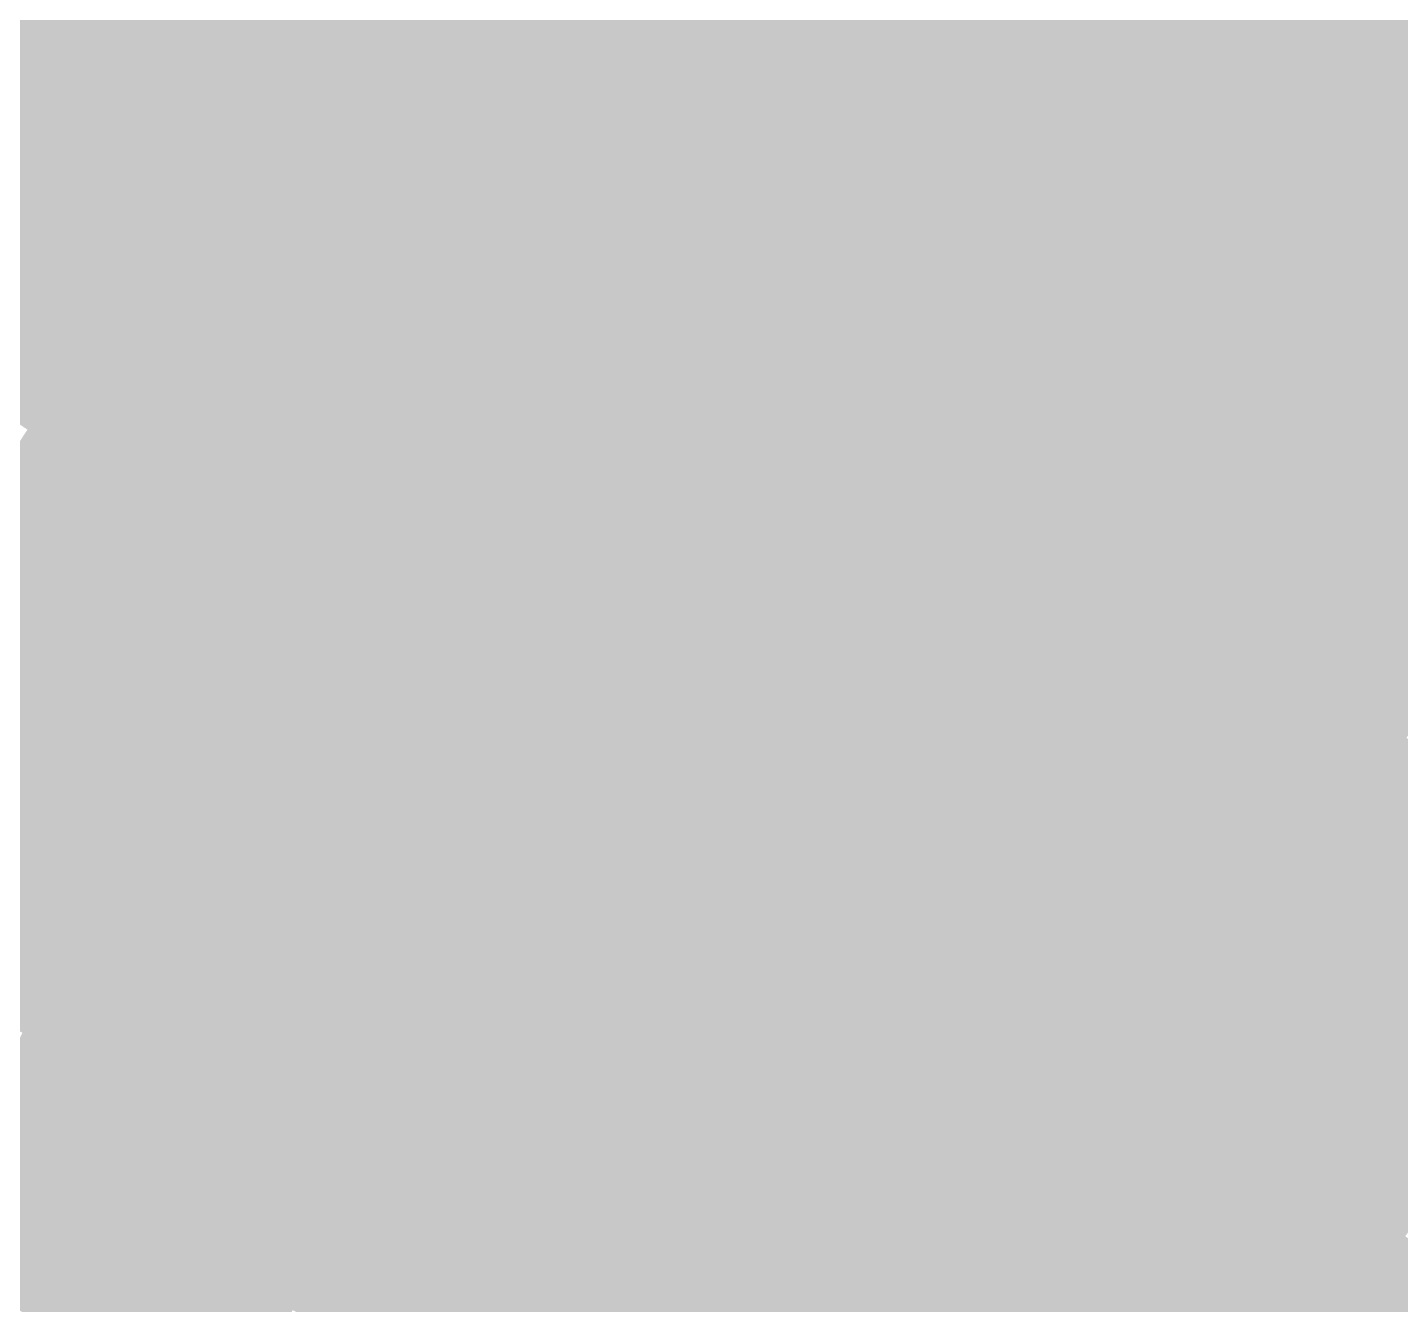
# Model space of a CAD drawing. Header units: inches. Extents: x -266 to 784, y -170 to 213.
# Drawn here: x -74 to -51.58, y 35.16 to 56.01 of the extents above; entities that cross this region are included whole.
import ezdxf

# ---------------------------------------------------------------- set-up
doc = ezdxf.new("R2010")
doc.units = ezdxf.units.IN
doc.header["$MEASUREMENT"] = 0

msp = doc.modelspace()

# ---------------------------------------------------------------- linework, layer by layer
at = {"color": 100, "true_color": 0x06ff5e}
msp.add_solid([(-71.739525, 55.986075), (-72.527871, 56.601306), (-70.343951, 57.729789), (-71.116962, 58.364182)], dxfattribs=at)
at = {"color": 100, "true_color": 0x00f752}
msp.add_solid([(-68.02492, 55.826609), (-68.79793, 56.461002), (-66.634378, 57.47921), (-67.391587, 58.132383)], dxfattribs=at)
at = {"color": 102, "true_color": 0x00e240}
msp.add_solid([(-61.498943, 55.739393), (-62.239895, 56.410952), (-60.112508, 57.231865), (-60.836755, 57.921406)], dxfattribs=at)
at = {"color": 102, "true_color": 0x00da39}
msp.add_solid([(-58.664014, 55.852784), (-59.388261, 56.542325), (-57.275649, 57.275649), (-57.982756, 57.982756)], dxfattribs=at)
at = {"color": 102, "true_color": 0x00d132}
msp.add_solid([(-55.861436, 55.861436), (-56.568542, 56.568542), (-54.473703, 57.21552), (-55.163244, 57.939767)], dxfattribs=at)
at = {"color": 110, "true_color": 0x13ff6c}
msp.add_solid([(-74.6983, 55.400035), (-75.501508, 55.995735), (-73.316218, 57.216538), (-74.104564, 57.83177)], dxfattribs=at)
at = {"color": 100, "true_color": 0x00ff5a}
msp.add_solid([(-70.951178, 55.370843), (-71.739525, 55.986075), (-69.570941, 57.095396), (-70.343951, 57.729789)], dxfattribs=at)
at = {"color": 100, "true_color": 0x00eb48}
msp.add_solid([(-64.362752, 55.519692), (-65.119961, 56.172864), (-62.980846, 57.082511), (-63.721797, 57.75407)], dxfattribs=at)
at = {"color": 102, "true_color": 0x00c92b}
msp.add_solid([(-53.094622, 55.767025), (-53.784162, 56.491272), (-51.71004, 57.053237), (-52.381598, 57.794188)], dxfattribs=at)
at = {"color": 100, "true_color": 0x00f351}
msp.add_solid([(-67.251909, 55.192216), (-68.02492, 55.826609), (-65.87717, 56.826037), (-66.634378, 57.47921)], dxfattribs=at)
at = {"color": 110, "true_color": 0x0dff68}
msp.add_solid([(-73.895093, 54.804336), (-74.6983, 55.400035), (-72.527871, 56.601306), (-73.316218, 57.216538)], dxfattribs=at)
at = {"color": 102, "true_color": 0x00de3f}
msp.add_solid([(-60.757992, 55.067834), (-61.498943, 55.739393), (-59.388261, 56.542325), (-60.112508, 57.231865)], dxfattribs=at)
at = {"color": 102, "true_color": 0x00d538}
msp.add_solid([(-57.939767, 55.163244), (-58.664014, 55.852784), (-56.568542, 56.568542), (-57.275649, 57.275649)], dxfattribs=at)
at = {"color": 102, "true_color": 0x00cd31}
msp.add_solid([(-55.154329, 55.154329), (-55.861436, 55.861436), (-53.784162, 56.491272), (-54.473703, 57.21552)], dxfattribs=at)
at = {"color": 100, "true_color": 0x00fc59}
msp.add_solid([(-70.162832, 54.755612), (-70.951178, 55.370843), (-68.79793, 56.461002), (-69.570941, 57.095396)], dxfattribs=at)
at = {"color": 100, "true_color": 0x00e647}
msp.add_solid([(-63.605543, 54.866519), (-64.362752, 55.519692), (-62.239895, 56.410952), (-62.980846, 57.082511)], dxfattribs=at)
at = {"color": 102, "true_color": 0x00c42a}
msp.add_solid([(-52.405081, 55.042778), (-53.094622, 55.767025), (-51.038481, 56.312286), (-51.71004, 57.053237)], dxfattribs=at)
at = {"color": 100, "true_color": 0x00ef4f}
msp.add_solid([(-66.478899, 54.557822), (-67.251909, 55.192216), (-65.119961, 56.172864), (-65.87717, 56.826037)], dxfattribs=at)
at = {"color": 110, "true_color": 0x06ff64}
msp.add_solid([(-73.091885, 54.208637), (-73.895093, 54.804336), (-71.739525, 55.986075), (-72.527871, 56.601306)], dxfattribs=at)
at = {"color": 102, "true_color": 0x00da3e}
msp.add_solid([(-60.017041, 54.396275), (-60.757992, 55.067834), (-58.664014, 55.852784), (-59.388261, 56.542325)], dxfattribs=at)
at = {"color": 102, "true_color": 0x00d137}
msp.add_solid([(-57.21552, 54.473703), (-57.939767, 55.163244), (-55.861436, 55.861436), (-56.568542, 56.568542)], dxfattribs=at)
at = {"color": 102, "true_color": 0x00c930}
msp.add_solid([(-54.447222, 54.447222), (-55.154329, 55.154329), (-53.094622, 55.767025), (-53.784162, 56.491272)], dxfattribs=at)
at = {"color": 100, "true_color": 0x00f758}
msp.add_solid([(-69.374486, 54.14038), (-70.162832, 54.755612), (-68.02492, 55.826609), (-68.79793, 56.461002)], dxfattribs=at)
at = {"color": 102, "true_color": 0x00e246}
msp.add_solid([(-62.848334, 54.213346), (-63.605543, 54.866519), (-61.498943, 55.739393), (-62.239895, 56.410952)], dxfattribs=at)
at = {"color": 102, "true_color": 0x00c029}
msp.add_solid([(-51.715541, 54.318531), (-52.405081, 55.042778), (-50.366922, 55.571334), (-51.038481, 56.312286)], dxfattribs=at)
at = {"color": 100, "true_color": 0x00eb4e}
msp.add_solid([(-65.705889, 53.923429), (-66.478899, 54.557822), (-64.362752, 55.519692), (-65.119961, 56.172864)], dxfattribs=at)
at = {"color": 110, "true_color": 0x00ff60}
msp.add_solid([(-72.288678, 53.612937), (-73.091885, 54.208637), (-70.951178, 55.370843), (-71.739525, 55.986075)], dxfattribs=at)
at = {"color": 100, "true_color": 0x00f356}
msp.add_solid([(-68.586139, 53.525148), (-69.374486, 54.14038), (-67.251909, 55.192216), (-68.02492, 55.826609)], dxfattribs=at)
at = {"color": 102, "true_color": 0x00d53d}
msp.add_solid([(-59.27609, 53.724716), (-60.017041, 54.396275), (-57.939767, 55.163244), (-58.664014, 55.852784)], dxfattribs=at)
at = {"color": 102, "true_color": 0x00cd36}
msp.add_solid([(-56.491272, 53.784162), (-57.21552, 54.473703), (-55.154329, 55.154329), (-55.861436, 55.861436)], dxfattribs=at)
at = {"color": 102, "true_color": 0x00de44}
msp.add_solid([(-62.091125, 53.560173), (-62.848334, 54.213346), (-60.757992, 55.067834), (-61.498943, 55.739393)], dxfattribs=at)
at = {"color": 102, "true_color": 0x00c42f}
msp.add_solid([(-53.740115, 53.740115), (-54.447222, 54.447222), (-52.405081, 55.042778), (-53.094622, 55.767025)], dxfattribs=at)
at = {"color": 110, "true_color": 0x0dff6e}
msp.add_solid([(-75.217803, 52.974354), (-76.035388, 53.550162), (-73.895093, 54.804336), (-74.6983, 55.400035)], dxfattribs=at)
at = {"color": 100, "true_color": 0x00fc5f}
msp.add_solid([(-71.48547, 53.017238), (-72.288678, 53.612937), (-70.162832, 54.755612), (-70.951178, 55.370843)], dxfattribs=at)
at = {"color": 100, "true_color": 0x00e64d}
msp.add_solid([(-64.932878, 53.289036), (-65.705889, 53.923429), (-63.605543, 54.866519), (-64.362752, 55.519692)], dxfattribs=at)
at = {"color": 102, "true_color": 0x00bc28}
msp.add_solid([(-51.026, 53.594284), (-51.715541, 54.318531), (-49.695363, 54.830383), (-50.366922, 55.571334)], dxfattribs=at)
at = {"color": 100, "true_color": 0x00ef55}
msp.add_solid([(-67.797793, 52.909917), (-68.586139, 53.525148), (-66.478899, 54.557822), (-67.251909, 55.192216)], dxfattribs=at)
at = {"color": 102, "true_color": 0x00d13c}
msp.add_solid([(-58.535139, 53.053157), (-59.27609, 53.724716), (-57.21552, 54.473703), (-57.939767, 55.163244)], dxfattribs=at)
at = {"color": 102, "true_color": 0x00c934}
msp.add_solid([(-55.767025, 53.094622), (-56.491272, 53.784162), (-54.447222, 54.447222), (-55.154329, 55.154329)], dxfattribs=at)
at = {"color": 102, "true_color": 0x00da43}
msp.add_solid([(-61.333917, 52.907), (-62.091125, 53.560173), (-60.017041, 54.396275), (-60.757992, 55.067834)], dxfattribs=at)
at = {"color": 102, "true_color": 0x00c02e}
msp.add_solid([(-53.033009, 53.033009), (-53.740115, 53.740115), (-51.715541, 54.318531), (-52.405081, 55.042778)], dxfattribs=at)
at = {"color": 110, "true_color": 0x06ff6a}
msp.add_solid([(-74.400218, 52.398545), (-75.217803, 52.974354), (-73.091885, 54.208637), (-73.895093, 54.804336)], dxfattribs=at)
at = {"color": 100, "true_color": 0x00f75e}
msp.add_solid([(-70.682263, 52.421539), (-71.48547, 53.017238), (-69.374486, 54.14038), (-70.162832, 54.755612)], dxfattribs=at)
at = {"color": 100, "true_color": 0x00e24b}
msp.add_solid([(-64.159868, 52.654643), (-64.932878, 53.289036), (-62.848334, 54.213346), (-63.605543, 54.866519)], dxfattribs=at)
at = {"color": 100, "true_color": 0x00eb53}
msp.add_solid([(-67.009446, 52.294685), (-67.797793, 52.909917), (-65.705889, 53.923429), (-66.478899, 54.557822)], dxfattribs=at)
at = {"color": 102, "true_color": 0x00cd3a}
msp.add_solid([(-57.794188, 52.381598), (-58.535139, 53.053157), (-56.491272, 53.784162), (-57.21552, 54.473703)], dxfattribs=at)
at = {"color": 102, "true_color": 0x00d542}
msp.add_solid([(-60.576708, 52.253827), (-61.333917, 52.907), (-59.27609, 53.724716), (-60.017041, 54.396275)], dxfattribs=at)
at = {"color": 102, "true_color": 0x00c433}
msp.add_solid([(-55.042778, 52.405081), (-55.767025, 53.094622), (-53.740115, 53.740115), (-54.447222, 54.447222)], dxfattribs=at)
at = {"color": 102, "true_color": 0x00bc2d}
msp.add_solid([(-52.325902, 52.325902), (-53.033009, 53.033009), (-51.026, 53.594284), (-51.715541, 54.318531)], dxfattribs=at)
at = {"color": 110, "true_color": 0x00ff66}
msp.add_solid([(-73.582633, 51.822737), (-74.400218, 52.398545), (-72.288678, 53.612937), (-73.091885, 54.208637)], dxfattribs=at)
at = {"color": 100, "true_color": 0x00f35c}
msp.add_solid([(-69.879055, 51.825839), (-70.682263, 52.421539), (-68.586139, 53.525148), (-69.374486, 54.14038)], dxfattribs=at)
at = {"color": 102, "true_color": 0x00de4a}
msp.add_solid([(-63.386857, 52.020249), (-64.159868, 52.654643), (-62.091125, 53.560173), (-62.848334, 54.213346)], dxfattribs=at)
at = {"color": 100, "true_color": 0x00e652}
msp.add_solid([(-66.2211, 51.679454), (-67.009446, 52.294685), (-64.932878, 53.289036), (-65.705889, 53.923429)], dxfattribs=at)
at = {"color": 110, "true_color": 0x00fc65}
msp.add_solid([(-72.765048, 51.246929), (-73.582633, 51.822737), (-71.48547, 53.017238), (-72.288678, 53.612937)], dxfattribs=at)
at = {"color": 102, "true_color": 0x00d141}
msp.add_solid([(-59.819499, 51.600655), (-60.576708, 52.253827), (-58.535139, 53.053157), (-59.27609, 53.724716)], dxfattribs=at)
at = {"color": 102, "true_color": 0x00c939}
msp.add_solid([(-57.053237, 51.71004), (-57.794188, 52.381598), (-55.767025, 53.094622), (-56.491272, 53.784162)], dxfattribs=at)
at = {"color": 102, "true_color": 0x00c032}
msp.add_solid([(-54.318531, 51.715541), (-55.042778, 52.405081), (-53.033009, 53.033009), (-53.740115, 53.740115)], dxfattribs=at)
at = {"color": 102, "true_color": 0x00b72c}
msp.add_solid([(-51.618795, 51.618795), (-52.325902, 52.325902), (-50.33646, 52.870037), (-51.026, 53.594284)], dxfattribs=at)
at = {"color": 100, "true_color": 0x00ef5b}
msp.add_solid([(-69.075848, 51.23014), (-69.879055, 51.825839), (-67.797793, 52.909917), (-68.586139, 53.525148)], dxfattribs=at)
at = {"color": 102, "true_color": 0x00da48}
msp.add_solid([(-62.613847, 51.385856), (-63.386857, 52.020249), (-61.333917, 52.907), (-62.091125, 53.560173)], dxfattribs=at)
at = {"color": 112, "true_color": 0x00e250}
msp.add_solid([(-65.432753, 51.064222), (-66.2211, 51.679454), (-64.159868, 52.654643), (-64.932878, 53.289036)], dxfattribs=at)
at = {"color": 110, "true_color": 0x00f764}
msp.add_solid([(-71.947464, 50.671121), (-72.765048, 51.246929), (-70.682263, 52.421539), (-71.48547, 53.017238)], dxfattribs=at)
at = {"color": 100, "true_color": 0x00eb59}
msp.add_solid([(-68.27264, 50.634441), (-69.075848, 51.23014), (-67.009446, 52.294685), (-67.797793, 52.909917)], dxfattribs=at)
at = {"color": 102, "true_color": 0x00d547}
msp.add_solid([(-61.840836, 50.751463), (-62.613847, 51.385856), (-60.576708, 52.253827), (-61.333917, 52.907)], dxfattribs=at)
at = {"color": 102, "true_color": 0x00cd3f}
msp.add_solid([(-59.06229, 50.947482), (-59.819499, 51.600655), (-57.794188, 52.381598), (-58.535139, 53.053157)], dxfattribs=at)
at = {"color": 102, "true_color": 0x00c438}
msp.add_solid([(-56.312286, 51.038481), (-57.053237, 51.71004), (-55.042778, 52.405081), (-55.767025, 53.094622)], dxfattribs=at)
at = {"color": 102, "true_color": 0x00bc31}
msp.add_solid([(-53.594284, 51.026), (-54.318531, 51.715541), (-52.325902, 52.325902), (-53.033009, 53.033009)], dxfattribs=at)
at = {"color": 102, "true_color": 0x00b32b}
msp.add_solid([(-50.911688, 50.911688), (-51.618795, 51.618795), (-49.646919, 52.14579), (-50.33646, 52.870037)], dxfattribs=at)
at = {"color": 112, "true_color": 0x00de4f}
msp.add_solid([(-64.644407, 50.44899), (-65.432753, 51.064222), (-63.386857, 52.020249), (-64.159868, 52.654643)], dxfattribs=at)
at = {"color": 110, "true_color": 0x00ff6c}
msp.add_solid([(-74.832265, 50.001321), (-75.663735, 50.556891), (-73.582633, 51.822737), (-74.400218, 52.398545)], dxfattribs=at)
at = {"color": 110, "true_color": 0x00f362}
msp.add_solid([(-71.129879, 50.095313), (-71.947464, 50.671121), (-69.879055, 51.825839), (-70.682263, 52.421539)], dxfattribs=at)
at = {"color": 112, "true_color": 0x00e657}
msp.add_solid([(-67.469433, 50.038742), (-68.27264, 50.634441), (-66.2211, 51.679454), (-67.009446, 52.294685)], dxfattribs=at)
at = {"color": 102, "true_color": 0x00d145}
msp.add_solid([(-61.067826, 50.117069), (-61.840836, 50.751463), (-59.819499, 51.600655), (-60.576708, 52.253827)], dxfattribs=at)
at = {"color": 102, "true_color": 0x00c93e}
msp.add_solid([(-58.305081, 50.294309), (-59.06229, 50.947482), (-57.053237, 51.71004), (-57.794188, 52.381598)], dxfattribs=at)
at = {"color": 102, "true_color": 0x00c037}
msp.add_solid([(-55.571334, 50.366922), (-56.312286, 51.038481), (-54.318531, 51.715541), (-55.042778, 52.405081)], dxfattribs=at)
at = {"color": 102, "true_color": 0x00b730}
msp.add_solid([(-52.870037, 50.33646), (-53.594284, 51.026), (-51.618795, 51.618795), (-52.325902, 52.325902)], dxfattribs=at)
at = {"color": 112, "true_color": 0x00da4d}
msp.add_solid([(-63.856061, 49.833759), (-64.644407, 50.44899), (-62.613847, 51.385856), (-63.386857, 52.020249)], dxfattribs=at)
at = {"color": 110, "true_color": 0x00fc6b}
msp.add_solid([(-74.000795, 49.445751), (-74.832265, 50.001321), (-72.765048, 51.246929), (-73.582633, 51.822737)], dxfattribs=at)
at = {"color": 110, "true_color": 0x00ef60}
msp.add_solid([(-70.312294, 49.519504), (-71.129879, 50.095313), (-69.075848, 51.23014), (-69.879055, 51.825839)], dxfattribs=at)
at = {"color": 112, "true_color": 0x00e256}
msp.add_solid([(-66.666225, 49.443042), (-67.469433, 50.038742), (-65.432753, 51.064222), (-66.2211, 51.679454)], dxfattribs=at)
at = {"color": 102, "true_color": 0x00cd44}
msp.add_solid([(-60.294815, 49.482676), (-61.067826, 50.117069), (-59.06229, 50.947482), (-59.819499, 51.600655)], dxfattribs=at)
at = {"color": 102, "true_color": 0x00c43d}
msp.add_solid([(-57.547872, 49.641136), (-58.305081, 50.294309), (-56.312286, 51.038481), (-57.053237, 51.71004)], dxfattribs=at)
at = {"color": 102, "true_color": 0x00bc36}
msp.add_solid([(-54.830383, 49.695363), (-55.571334, 50.366922), (-53.594284, 51.026), (-54.318531, 51.715541)], dxfattribs=at)
at = {"color": 102, "true_color": 0x00b32f}
msp.add_solid([(-52.14579, 49.646919), (-52.870037, 50.33646), (-50.911688, 50.911688), (-51.618795, 51.618795)], dxfattribs=at)
at = {"color": 102, "true_color": 0x00d54c}
msp.add_solid([(-63.067714, 49.218527), (-63.856061, 49.833759), (-61.840836, 50.751463), (-62.613847, 51.385856)], dxfattribs=at)
at = {"color": 110, "true_color": 0x00f769}
msp.add_solid([(-73.169326, 48.890181), (-74.000795, 49.445751), (-71.947464, 50.671121), (-72.765048, 51.246929)], dxfattribs=at)
at = {"color": 112, "true_color": 0x00eb5e}
msp.add_solid([(-69.494709, 48.943696), (-70.312294, 49.519504), (-68.27264, 50.634441), (-69.075848, 51.23014)], dxfattribs=at)
at = {"color": 112, "true_color": 0x00de54}
msp.add_solid([(-65.863018, 48.847343), (-66.666225, 49.443042), (-64.644407, 50.44899), (-65.432753, 51.064222)], dxfattribs=at)
at = {"color": 102, "true_color": 0x00c943}
msp.add_solid([(-59.521805, 48.848283), (-60.294815, 49.482676), (-58.305081, 50.294309), (-59.06229, 50.947482)], dxfattribs=at)
at = {"color": 102, "true_color": 0x00c03b}
msp.add_solid([(-56.790663, 48.987963), (-57.547872, 49.641136), (-55.571334, 50.366922), (-56.312286, 51.038481)], dxfattribs=at)
at = {"color": 102, "true_color": 0x00b734}
msp.add_solid([(-54.089432, 49.023804), (-54.830383, 49.695363), (-52.870037, 50.33646), (-53.594284, 51.026)], dxfattribs=at)
at = {"color": 104, "true_color": 0x00af2e}
msp.add_solid([(-51.421543, 48.957379), (-52.14579, 49.646919), (-50.204581, 50.204581), (-50.911688, 50.911688)], dxfattribs=at)
at = {"color": 110, "true_color": 0x00f368}
msp.add_solid([(-72.337856, 48.33461), (-73.169326, 48.890181), (-71.129879, 50.095313), (-71.947464, 50.671121)], dxfattribs=at)
at = {"color": 102, "true_color": 0x00d14a}
msp.add_solid([(-62.279368, 48.603296), (-63.067714, 49.218527), (-61.067826, 50.117069), (-61.840836, 50.751463)], dxfattribs=at)
at = {"color": 112, "true_color": 0x00e65d}
msp.add_solid([(-68.677124, 48.367888), (-69.494709, 48.943696), (-67.469433, 50.038742), (-68.27264, 50.634441)], dxfattribs=at)
at = {"color": 112, "true_color": 0x00da52}
msp.add_solid([(-65.05981, 48.251644), (-65.863018, 48.847343), (-63.856061, 49.833759), (-64.644407, 50.44899)], dxfattribs=at)
at = {"color": 102, "true_color": 0x00c441}
msp.add_solid([(-58.748794, 48.21389), (-59.521805, 48.848283), (-57.547872, 49.641136), (-58.305081, 50.294309)], dxfattribs=at)
at = {"color": 102, "true_color": 0x00bc3a}
msp.add_solid([(-56.033455, 48.33479), (-56.790663, 48.987963), (-54.830383, 49.695363), (-55.571334, 50.366922)], dxfattribs=at)
at = {"color": 102, "true_color": 0x00b333}
msp.add_solid([(-53.348481, 48.352245), (-54.089432, 49.023804), (-52.14579, 49.646919), (-52.870037, 50.33646)], dxfattribs=at)
at = {"color": 110, "true_color": 0x00ef66}
msp.add_solid([(-71.506387, 47.77904), (-72.337856, 48.33461), (-70.312294, 49.519504), (-71.129879, 50.095313)], dxfattribs=at)
at = {"color": 112, "true_color": 0x00e25b}
msp.add_solid([(-67.859539, 47.79208), (-68.677124, 48.367888), (-66.666225, 49.443042), (-67.469433, 50.038742)], dxfattribs=at)
at = {"color": 102, "true_color": 0x00cd49}
msp.add_solid([(-61.491021, 47.988064), (-62.279368, 48.603296), (-60.294815, 49.482676), (-61.067826, 50.117069)], dxfattribs=at)
at = {"color": 112, "true_color": 0x00d551}
msp.add_solid([(-64.256603, 47.655944), (-65.05981, 48.251644), (-63.067714, 49.218527), (-63.856061, 49.833759)], dxfattribs=at)
at = {"color": 102, "true_color": 0x00c040}
msp.add_solid([(-57.975784, 47.579496), (-58.748794, 48.21389), (-56.790663, 48.987963), (-57.547872, 49.641136)], dxfattribs=at)
at = {"color": 102, "true_color": 0x00b739}
msp.add_solid([(-55.276246, 47.681618), (-56.033455, 48.33479), (-54.089432, 49.023804), (-54.830383, 49.695363)], dxfattribs=at)
at = {"color": 104, "true_color": 0x00af32}
msp.add_solid([(-52.60753, 47.680686), (-53.348481, 48.352245), (-51.421543, 48.957379), (-52.14579, 49.646919)], dxfattribs=at)
at = {"color": 110, "true_color": 0x00f76f}
msp.add_solid([(-74.347114, 47.079791), (-75.191967, 47.614788), (-73.169326, 48.890181), (-74.000795, 49.445751)], dxfattribs=at)
at = {"color": 112, "true_color": 0x00eb64}
msp.add_solid([(-70.674917, 47.22347), (-71.506387, 47.77904), (-69.494709, 48.943696), (-70.312294, 49.519504)], dxfattribs=at)
at = {"color": 112, "true_color": 0x00de59}
msp.add_solid([(-67.041955, 47.216272), (-67.859539, 47.79208), (-65.863018, 48.847343), (-66.666225, 49.443042)], dxfattribs=at)
at = {"color": 102, "true_color": 0x00c947}
msp.add_solid([(-60.702675, 47.372832), (-61.491021, 47.988064), (-59.521805, 48.848283), (-60.294815, 49.482676)], dxfattribs=at)
at = {"color": 112, "true_color": 0x00d14f}
msp.add_solid([(-63.453395, 47.060245), (-64.256603, 47.655944), (-62.279368, 48.603296), (-63.067714, 49.218527)], dxfattribs=at)
at = {"color": 110, "true_color": 0x00f36d}
msp.add_solid([(-73.50226, 46.544793), (-74.347114, 47.079791), (-72.337856, 48.33461), (-73.169326, 48.890181)], dxfattribs=at)
at = {"color": 112, "true_color": 0x00e662}
msp.add_solid([(-69.843447, 46.6679), (-70.674917, 47.22347), (-68.677124, 48.367888), (-69.494709, 48.943696)], dxfattribs=at)
at = {"color": 102, "true_color": 0x00bc3e}
msp.add_solid([(-57.202774, 46.945103), (-57.975784, 47.579496), (-56.033455, 48.33479), (-56.790663, 48.987963)], dxfattribs=at)
at = {"color": 102, "true_color": 0x00b337}
msp.add_solid([(-54.519037, 47.028445), (-55.276246, 47.681618), (-53.348481, 48.352245), (-54.089432, 49.023804)], dxfattribs=at)
at = {"color": 104, "true_color": 0x00ab31}
msp.add_solid([(-51.866579, 47.009127), (-52.60753, 47.680686), (-50.697296, 48.267838), (-51.421543, 48.957379)], dxfattribs=at)
at = {"color": 112, "true_color": 0x00da58}
msp.add_solid([(-66.22437, 46.640464), (-67.041955, 47.216272), (-65.05981, 48.251644), (-65.863018, 48.847343)], dxfattribs=at)
at = {"color": 102, "true_color": 0x00c446}
msp.add_solid([(-59.914328, 46.757601), (-60.702675, 47.372832), (-58.748794, 48.21389), (-59.521805, 48.848283)], dxfattribs=at)
at = {"color": 112, "true_color": 0x00cd4e}
msp.add_solid([(-62.650187, 46.464546), (-63.453395, 47.060245), (-61.491021, 47.988064), (-62.279368, 48.603296)], dxfattribs=at)
at = {"color": 110, "true_color": 0x00ef6b}
msp.add_solid([(-72.657407, 46.009795), (-73.50226, 46.544793), (-71.506387, 47.77904), (-72.337856, 48.33461)], dxfattribs=at)
at = {"color": 112, "true_color": 0x00e260}
msp.add_solid([(-69.011978, 46.112329), (-69.843447, 46.6679), (-67.859539, 47.79208), (-68.677124, 48.367888)], dxfattribs=at)
at = {"color": 112, "true_color": 0x00d556}
msp.add_solid([(-65.406785, 46.064655), (-66.22437, 46.640464), (-64.256603, 47.655944), (-65.05981, 48.251644)], dxfattribs=at)
at = {"color": 102, "true_color": 0x00c044}
msp.add_solid([(-59.125982, 46.142369), (-59.914328, 46.757601), (-57.975784, 47.579496), (-58.748794, 48.21389)], dxfattribs=at)
at = {"color": 102, "true_color": 0x00b73d}
msp.add_solid([(-56.429763, 46.31071), (-57.202774, 46.945103), (-55.276246, 47.681618), (-56.033455, 48.33479)], dxfattribs=at)
at = {"color": 104, "true_color": 0x00af36}
msp.add_solid([(-53.761828, 46.375272), (-54.519037, 47.028445), (-52.60753, 47.680686), (-53.348481, 48.352245)], dxfattribs=at)
at = {"color": 104, "true_color": 0x00a62f}
msp.add_solid([(-51.125628, 46.337568), (-51.866579, 47.009127), (-49.973049, 47.578298), (-50.697296, 48.267838)], dxfattribs=at)
at = {"color": 102, "true_color": 0x00c94c}
msp.add_solid([(-61.84698, 45.868846), (-62.650187, 46.464546), (-60.702675, 47.372832), (-61.491021, 47.988064)], dxfattribs=at)
at = {"color": 110, "true_color": 0x00eb69}
msp.add_solid([(-71.812553, 45.474798), (-72.657407, 46.009795), (-70.674917, 47.22347), (-71.506387, 47.77904)], dxfattribs=at)
at = {"color": 112, "true_color": 0x00de5e}
msp.add_solid([(-68.180508, 45.556759), (-69.011978, 46.112329), (-67.041955, 47.216272), (-67.859539, 47.79208)], dxfattribs=at)
at = {"color": 112, "true_color": 0x00d154}
msp.add_solid([(-64.5892, 45.488847), (-65.406785, 46.064655), (-63.453395, 47.060245), (-64.256603, 47.655944)], dxfattribs=at)
at = {"color": 102, "true_color": 0x00bc43}
msp.add_solid([(-58.337636, 45.527138), (-59.125982, 46.142369), (-57.202774, 46.945103), (-57.975784, 47.579496)], dxfattribs=at)
at = {"color": 102, "true_color": 0x00b33b}
msp.add_solid([(-55.656753, 45.676316), (-56.429763, 46.31071), (-54.519037, 47.028445), (-55.276246, 47.681618)], dxfattribs=at)
at = {"color": 104, "true_color": 0x00ab35}
msp.add_solid([(-53.004619, 45.722099), (-53.761828, 46.375272), (-51.866579, 47.009127), (-52.60753, 47.680686)], dxfattribs=at)
at = {"color": 102, "true_color": 0x00c44a}
msp.add_solid([(-61.043772, 45.273147), (-61.84698, 45.868846), (-59.914328, 46.757601), (-60.702675, 47.372832)], dxfattribs=at)
at = {"color": 110, "true_color": 0x00f373}
msp.add_solid([(-74.622389, 44.726939), (-75.480118, 45.241041), (-73.50226, 46.544793), (-74.347114, 47.079791)], dxfattribs=at)
at = {"color": 112, "true_color": 0x00e668}
msp.add_solid([(-70.967699, 44.9398), (-71.812553, 45.474798), (-69.843447, 46.6679), (-70.674917, 47.22347)], dxfattribs=at)
at = {"color": 112, "true_color": 0x00da5d}
msp.add_solid([(-67.349039, 45.001189), (-68.180508, 45.556759), (-66.22437, 46.640464), (-67.041955, 47.216272)], dxfattribs=at)
at = {"color": 112, "true_color": 0x00cd52}
msp.add_solid([(-63.771615, 44.913039), (-64.5892, 45.488847), (-62.650187, 46.464546), (-63.453395, 47.060245)], dxfattribs=at)
at = {"color": 102, "true_color": 0x00b741}
msp.add_solid([(-57.549289, 44.911906), (-58.337636, 45.527138), (-56.429763, 46.31071), (-57.202774, 46.945103)], dxfattribs=at)
at = {"color": 114, "true_color": 0x00af3a}
msp.add_solid([(-54.883742, 45.041923), (-55.656753, 45.676316), (-53.761828, 46.375272), (-54.519037, 47.028445)], dxfattribs=at)
at = {"color": 104, "true_color": 0x00a633}
msp.add_solid([(-52.24741, 45.068926), (-53.004619, 45.722099), (-51.125628, 46.337568), (-51.866579, 47.009127)], dxfattribs=at)
at = {"color": 112, "true_color": 0x00e266}
msp.add_solid([(-70.122846, 44.404802), (-70.967699, 44.9398), (-69.011978, 46.112329), (-69.843447, 46.6679)], dxfattribs=at)
at = {"color": 112, "true_color": 0x00d55b}
msp.add_solid([(-66.517569, 44.445619), (-67.349039, 45.001189), (-65.406785, 46.064655), (-66.22437, 46.640464)], dxfattribs=at)
at = {"color": 102, "true_color": 0x00c049}
msp.add_solid([(-60.240565, 44.677448), (-61.043772, 45.273147), (-59.125982, 46.142369), (-59.914328, 46.757601)], dxfattribs=at)
at = {"color": 110, "true_color": 0x00ef71}
msp.add_solid([(-73.76466, 44.212836), (-74.622389, 44.726939), (-72.657407, 46.009795), (-73.50226, 46.544793)], dxfattribs=at)
at = {"color": 112, "true_color": 0x00c951}
msp.add_solid([(-62.954031, 44.337231), (-63.771615, 44.913039), (-61.84698, 45.868846), (-62.650187, 46.464546)], dxfattribs=at)
at = {"color": 102, "true_color": 0x00b340}
msp.add_solid([(-56.760943, 44.296675), (-57.549289, 44.911906), (-55.656753, 45.676316), (-56.429763, 46.31071)], dxfattribs=at)
at = {"color": 104, "true_color": 0x00ab39}
msp.add_solid([(-54.110732, 44.40753), (-54.883742, 45.041923), (-53.004619, 45.722099), (-53.761828, 46.375272)], dxfattribs=at)
at = {"color": 104, "true_color": 0x00a232}
msp.add_solid([(-51.490202, 44.415753), (-52.24741, 45.068926), (-50.384677, 45.666009), (-51.125628, 46.337568)], dxfattribs=at)
at = {"color": 110, "true_color": 0x00eb6f}
msp.add_solid([(-72.906932, 43.698733), (-73.76466, 44.212836), (-71.812553, 45.474798), (-72.657407, 46.009795)], dxfattribs=at)
at = {"color": 112, "true_color": 0x00de64}
msp.add_solid([(-69.277992, 43.869805), (-70.122846, 44.404802), (-68.180508, 45.556759), (-69.011978, 46.112329)], dxfattribs=at)
at = {"color": 112, "true_color": 0x00d159}
msp.add_solid([(-65.686099, 43.890048), (-66.517569, 44.445619), (-64.5892, 45.488847), (-65.406785, 46.064655)], dxfattribs=at)
at = {"color": 102, "true_color": 0x00bc47}
msp.add_solid([(-59.437357, 44.081749), (-60.240565, 44.677448), (-58.337636, 45.527138), (-59.125982, 46.142369)], dxfattribs=at)
at = {"color": 112, "true_color": 0x00c44f}
msp.add_solid([(-62.136446, 43.761423), (-62.954031, 44.337231), (-61.043772, 45.273147), (-61.84698, 45.868846)], dxfattribs=at)
at = {"color": 112, "true_color": 0x00da62}
msp.add_solid([(-68.433139, 43.334807), (-69.277992, 43.869805), (-67.349039, 45.001189), (-68.180508, 45.556759)], dxfattribs=at)
at = {"color": 102, "true_color": 0x00b746}
msp.add_solid([(-58.63415, 43.486049), (-59.437357, 44.081749), (-57.549289, 44.911906), (-58.337636, 45.527138)], dxfattribs=at)
at = {"color": 114, "true_color": 0x00af3e}
msp.add_solid([(-55.972596, 43.681443), (-56.760943, 44.296675), (-54.883742, 45.041923), (-55.656753, 45.676316)], dxfattribs=at)
at = {"color": 104, "true_color": 0x00a637}
msp.add_solid([(-53.337721, 43.773137), (-54.110732, 44.40753), (-52.24741, 45.068926), (-53.004619, 45.722099)], dxfattribs=at)
at = {"color": 112, "true_color": 0x00e66d}
msp.add_solid([(-72.049203, 43.184631), (-72.906932, 43.698733), (-70.967699, 44.9398), (-71.812553, 45.474798)], dxfattribs=at)
at = {"color": 112, "true_color": 0x00cd57}
msp.add_solid([(-64.85463, 43.334478), (-65.686099, 43.890048), (-63.771615, 44.913039), (-64.5892, 45.488847)], dxfattribs=at)
at = {"color": 112, "true_color": 0x00c04d}
msp.add_solid([(-61.318861, 43.185614), (-62.136446, 43.761423), (-60.240565, 44.677448), (-61.043772, 45.273147)], dxfattribs=at)
at = {"color": 104, "true_color": 0x00a236}
msp.add_solid([(-52.564711, 43.138743), (-53.337721, 43.773137), (-51.490202, 44.415753), (-52.24741, 45.068926)], dxfattribs=at)
at = {"color": 112, "true_color": 0x00e26b}
msp.add_solid([(-71.191475, 42.670528), (-72.049203, 43.184631), (-70.122846, 44.404802), (-70.967699, 44.9398)], dxfattribs=at)
at = {"color": 112, "true_color": 0x00d560}
msp.add_solid([(-67.588285, 42.79981), (-68.433139, 43.334807), (-66.517569, 44.445619), (-67.349039, 45.001189)], dxfattribs=at)
at = {"color": 112, "true_color": 0x00c955}
msp.add_solid([(-64.02316, 42.778908), (-64.85463, 43.334478), (-62.954031, 44.337231), (-63.771615, 44.913039)], dxfattribs=at)
at = {"color": 114, "true_color": 0x00b344}
msp.add_solid([(-57.830942, 42.89035), (-58.63415, 43.486049), (-56.760943, 44.296675), (-57.549289, 44.911906)], dxfattribs=at)
at = {"color": 114, "true_color": 0x00ab3d}
msp.add_solid([(-55.18425, 43.066211), (-55.972596, 43.681443), (-54.110732, 44.40753), (-54.883742, 45.041923)], dxfattribs=at)
at = {"color": 110, "true_color": 0x00ef77}
msp.add_solid([(-74.827481, 42.389245), (-75.697568, 42.882143), (-73.76466, 44.212836), (-74.622389, 44.726939)], dxfattribs=at)
at = {"color": 102, "true_color": 0x00bc4c}
msp.add_solid([(-60.501276, 42.609806), (-61.318861, 43.185614), (-59.437357, 44.081749), (-60.240565, 44.677448)], dxfattribs=at)
at = {"color": 112, "true_color": 0x00de69}
msp.add_solid([(-70.333746, 42.156425), (-71.191475, 42.670528), (-69.277992, 43.869805), (-70.122846, 44.404802)], dxfattribs=at)
at = {"color": 112, "true_color": 0x00d15e}
msp.add_solid([(-66.743432, 42.264812), (-67.588285, 42.79981), (-65.686099, 43.890048), (-66.517569, 44.445619)], dxfattribs=at)
at = {"color": 114, "true_color": 0x00a63b}
msp.add_solid([(-54.395904, 42.45098), (-55.18425, 43.066211), (-53.337721, 43.773137), (-54.110732, 44.40753)], dxfattribs=at)
at = {"color": 104, "true_color": 0x009e34}
msp.add_solid([(-51.7917, 42.50435), (-52.564711, 43.138743), (-50.732993, 43.76258), (-51.490202, 44.415753)], dxfattribs=at)
at = {"color": 110, "true_color": 0x00eb74}
msp.add_solid([(-73.957394, 41.896346), (-74.827481, 42.389245), (-72.906932, 43.698733), (-73.76466, 44.212836)], dxfattribs=at)
at = {"color": 112, "true_color": 0x00c454}
msp.add_solid([(-63.191691, 42.223338), (-64.02316, 42.778908), (-62.136446, 43.761423), (-62.954031, 44.337231)], dxfattribs=at)
at = {"color": 114, "true_color": 0x00af42}
msp.add_solid([(-57.027735, 42.294651), (-57.830942, 42.89035), (-55.972596, 43.681443), (-56.760943, 44.296675)], dxfattribs=at)
at = {"color": 114, "true_color": 0x00b74a}
msp.add_solid([(-59.683691, 42.033998), (-60.501276, 42.609806), (-58.63415, 43.486049), (-59.437357, 44.081749)], dxfattribs=at)
at = {"color": 112, "true_color": 0x00da67}
msp.add_solid([(-69.476017, 41.642322), (-70.333746, 42.156425), (-68.433139, 43.334807), (-69.277992, 43.869805)], dxfattribs=at)
at = {"color": 112, "true_color": 0x00cd5c}
msp.add_solid([(-65.898578, 41.729814), (-66.743432, 42.264812), (-64.85463, 43.334478), (-65.686099, 43.890048)], dxfattribs=at)
at = {"color": 112, "true_color": 0x00c052}
msp.add_solid([(-62.360221, 41.667767), (-63.191691, 42.223338), (-61.318861, 43.185614), (-62.136446, 43.761423)], dxfattribs=at)
at = {"color": 114, "true_color": 0x00a23a}
msp.add_solid([(-53.607557, 41.835748), (-54.395904, 42.45098), (-52.564711, 43.138743), (-53.337721, 43.773137)], dxfattribs=at)
at = {"color": 104, "true_color": 0x009a33}
msp.add_solid([(-51.01869, 41.869957), (-51.7917, 42.50435), (-49.975784, 43.109408), (-50.732993, 43.76258)], dxfattribs=at)
at = {"color": 110, "true_color": 0x00e672}
msp.add_solid([(-73.087307, 41.403448), (-73.957394, 41.896346), (-72.049203, 43.184631), (-72.906932, 43.698733)], dxfattribs=at)
at = {"color": 114, "true_color": 0x00b348}
msp.add_solid([(-58.866107, 41.45819), (-59.683691, 42.033998), (-57.830942, 42.89035), (-58.63415, 43.486049)], dxfattribs=at)
at = {"color": 114, "true_color": 0x00ab41}
msp.add_solid([(-56.224527, 41.698951), (-57.027735, 42.294651), (-55.18425, 43.066211), (-55.972596, 43.681443)], dxfattribs=at)
at = {"color": 112, "true_color": 0x00d565}
msp.add_solid([(-68.618289, 41.12822), (-69.476017, 41.642322), (-67.588285, 42.79981), (-68.433139, 43.334807)], dxfattribs=at)
at = {"color": 112, "true_color": 0x00c95a}
msp.add_solid([(-65.053725, 41.194817), (-65.898578, 41.729814), (-64.02316, 42.778908), (-64.85463, 43.334478)], dxfattribs=at)
at = {"color": 112, "true_color": 0x00e270}
msp.add_solid([(-72.21722, 40.91055), (-73.087307, 41.403448), (-71.191475, 42.670528), (-72.049203, 43.184631)], dxfattribs=at)
at = {"color": 112, "true_color": 0x00bc50}
msp.add_solid([(-61.528751, 41.112197), (-62.360221, 41.667767), (-60.501276, 42.609806), (-61.318861, 43.185614)], dxfattribs=at)
at = {"color": 114, "true_color": 0x00a63f}
msp.add_solid([(-55.42132, 41.103252), (-56.224527, 41.698951), (-54.395904, 42.45098), (-55.18425, 43.066211)], dxfattribs=at)
at = {"color": 104, "true_color": 0x009e38}
msp.add_solid([(-52.819211, 41.220517), (-53.607557, 41.835748), (-51.7917, 42.50435), (-52.564711, 43.138743)], dxfattribs=at)
at = {"color": 114, "true_color": 0x00af46}
msp.add_solid([(-58.048522, 40.882382), (-58.866107, 41.45819), (-57.027735, 42.294651), (-57.830942, 42.89035)], dxfattribs=at)
at = {"color": 112, "true_color": 0x00de6e}
msp.add_solid([(-71.347133, 40.417652), (-72.21722, 40.91055), (-70.333746, 42.156425), (-71.191475, 42.670528)], dxfattribs=at)
at = {"color": 112, "true_color": 0x00d163}
msp.add_solid([(-67.76056, 40.614117), (-68.618289, 41.12822), (-66.743432, 42.264812), (-67.588285, 42.79981)], dxfattribs=at)
at = {"color": 112, "true_color": 0x00c458}
msp.add_solid([(-64.208871, 40.659819), (-65.053725, 41.194817), (-63.191691, 42.223338), (-64.02316, 42.778908)], dxfattribs=at)
at = {"color": 114, "true_color": 0x00b74e}
msp.add_solid([(-60.697282, 40.556627), (-61.528751, 41.112197), (-59.683691, 42.033998), (-60.501276, 42.609806)], dxfattribs=at)
at = {"color": 110, "true_color": 0x00eb7a}
msp.add_solid([(-74.963307, 40.068723), (-75.845229, 40.540119), (-73.957394, 41.896346), (-74.827481, 42.389245)], dxfattribs=at)
at = {"color": 114, "true_color": 0x00a23d}
msp.add_solid([(-54.618112, 40.507553), (-55.42132, 41.103252), (-53.607557, 41.835748), (-54.395904, 42.45098)], dxfattribs=at)
at = {"color": 104, "true_color": 0x009a37}
msp.add_solid([(-52.030864, 40.605285), (-52.819211, 41.220517), (-51.01869, 41.869957), (-51.7917, 42.50435)], dxfattribs=at)
at = {"color": 112, "true_color": 0x00da6c}
msp.add_solid([(-70.477046, 39.924754), (-71.347133, 40.417652), (-69.476017, 41.642322), (-70.333746, 42.156425)], dxfattribs=at)
at = {"color": 112, "true_color": 0x00cd61}
msp.add_solid([(-66.902832, 40.100014), (-67.76056, 40.614117), (-65.898578, 41.729814), (-66.743432, 42.264812)], dxfattribs=at)
at = {"color": 112, "true_color": 0x00c056}
msp.add_solid([(-63.364017, 40.124821), (-64.208871, 40.659819), (-62.360221, 41.667767), (-63.191691, 42.223338)], dxfattribs=at)
at = {"color": 114, "true_color": 0x00ab45}
msp.add_solid([(-57.230937, 40.306573), (-58.048522, 40.882382), (-56.224527, 41.698951), (-57.027735, 42.294651)], dxfattribs=at)
at = {"color": 114, "true_color": 0x00b34c}
msp.add_solid([(-59.865812, 40.001057), (-60.697282, 40.556627), (-58.866107, 41.45819), (-59.683691, 42.033998)], dxfattribs=at)
at = {"color": 110, "true_color": 0x00e678}
msp.add_solid([(-74.081386, 39.597326), (-74.963307, 40.068723), (-73.087307, 41.403448), (-73.957394, 41.896346)], dxfattribs=at)
at = {"color": 112, "true_color": 0x00c95f}
msp.add_solid([(-66.045103, 39.585911), (-66.902832, 40.100014), (-65.053725, 41.194817), (-65.898578, 41.729814)], dxfattribs=at)
at = {"color": 114, "true_color": 0x00a643}
msp.add_solid([(-56.413352, 39.730765), (-57.230937, 40.306573), (-55.42132, 41.103252), (-56.224527, 41.698951)], dxfattribs=at)
at = {"color": 114, "true_color": 0x009e3c}
msp.add_solid([(-53.814905, 39.911853), (-54.618112, 40.507553), (-52.819211, 41.220517), (-53.607557, 41.835748)], dxfattribs=at)
at = {"color": 104, "true_color": 0x009535}
msp.add_solid([(-51.242518, 39.990053), (-52.030864, 40.605285), (-50.245679, 41.235563), (-51.01869, 41.869957)], dxfattribs=at)
at = {"color": 112, "true_color": 0x00d56a}
msp.add_solid([(-69.606959, 39.431855), (-70.477046, 39.924754), (-68.618289, 41.12822), (-69.476017, 41.642322)], dxfattribs=at)
at = {"color": 112, "true_color": 0x00bc54}
msp.add_solid([(-62.519164, 39.589824), (-63.364017, 40.124821), (-61.528751, 41.112197), (-62.360221, 41.667767)], dxfattribs=at)
at = {"color": 112, "true_color": 0x00e275}
msp.add_solid([(-73.199465, 39.125929), (-74.081386, 39.597326), (-72.21722, 40.91055), (-73.087307, 41.403448)], dxfattribs=at)
at = {"color": 114, "true_color": 0x00af4a}
msp.add_solid([(-59.034342, 39.445487), (-59.865812, 40.001057), (-58.048522, 40.882382), (-58.866107, 41.45819)], dxfattribs=at)
at = {"color": 112, "true_color": 0x00d168}
msp.add_solid([(-68.736872, 38.938957), (-69.606959, 39.431855), (-67.76056, 40.614117), (-68.618289, 41.12822)], dxfattribs=at)
at = {"color": 112, "true_color": 0x00c45d}
msp.add_solid([(-65.187374, 39.071809), (-66.045103, 39.585911), (-64.208871, 40.659819), (-65.053725, 41.194817)], dxfattribs=at)
at = {"color": 112, "true_color": 0x00b752}
msp.add_solid([(-61.67431, 39.054826), (-62.519164, 39.589824), (-60.697282, 40.556627), (-61.528751, 41.112197)], dxfattribs=at)
at = {"color": 114, "true_color": 0x00a241}
msp.add_solid([(-55.595767, 39.154957), (-56.413352, 39.730765), (-54.618112, 40.507553), (-55.42132, 41.103252)], dxfattribs=at)
at = {"color": 114, "true_color": 0x009a3a}
msp.add_solid([(-53.011697, 39.316154), (-53.814905, 39.911853), (-52.030864, 40.605285), (-52.819211, 41.220517)], dxfattribs=at)
at = {"color": 112, "true_color": 0x00de73}
msp.add_solid([(-72.317544, 38.654532), (-73.199465, 39.125929), (-71.347133, 40.417652), (-72.21722, 40.91055)], dxfattribs=at)
at = {"color": 114, "true_color": 0x00ab49}
msp.add_solid([(-58.202873, 38.889916), (-59.034342, 39.445487), (-57.230937, 40.306573), (-58.048522, 40.882382)], dxfattribs=at)
at = {"color": 112, "true_color": 0x00cd66}
msp.add_solid([(-67.866785, 38.446059), (-68.736872, 38.938957), (-66.902832, 40.100014), (-67.76056, 40.614117)], dxfattribs=at)
at = {"color": 112, "true_color": 0x00c05b}
msp.add_solid([(-64.329646, 38.557706), (-65.187374, 39.071809), (-63.364017, 40.124821), (-64.208871, 40.659819)], dxfattribs=at)
at = {"color": 104, "true_color": 0x009539}
msp.add_solid([(-52.20849, 38.720455), (-53.011697, 39.316154), (-51.242518, 39.990053), (-52.030864, 40.605285)], dxfattribs=at)
at = {"color": 112, "true_color": 0x00da71}
msp.add_solid([(-71.435622, 38.183136), (-72.317544, 38.654532), (-70.477046, 39.924754), (-71.347133, 40.417652)], dxfattribs=at)
at = {"color": 114, "true_color": 0x00b351}
msp.add_solid([(-60.829457, 38.519829), (-61.67431, 39.054826), (-59.865812, 40.001057), (-60.697282, 40.556627)], dxfattribs=at)
at = {"color": 114, "true_color": 0x009e40}
msp.add_solid([(-54.778182, 38.579149), (-55.595767, 39.154957), (-53.814905, 39.911853), (-54.618112, 40.507553)], dxfattribs=at)
at = {"color": 112, "true_color": 0x00bc59}
msp.add_solid([(-63.471917, 38.043603), (-64.329646, 38.557706), (-62.519164, 39.589824), (-63.364017, 40.124821)], dxfattribs=at)
at = {"color": 114, "true_color": 0x00a647}
msp.add_solid([(-57.371403, 38.334346), (-58.202873, 38.889916), (-56.413352, 39.730765), (-57.230937, 40.306573)], dxfattribs=at)
at = {"color": 112, "true_color": 0x00d56f}
msp.add_solid([(-70.553701, 37.711739), (-71.435622, 38.183136), (-69.606959, 39.431855), (-70.477046, 39.924754)], dxfattribs=at)
at = {"color": 112, "true_color": 0x00c963}
msp.add_solid([(-66.996698, 37.953161), (-67.866785, 38.446059), (-66.045103, 39.585911), (-66.902832, 40.100014)], dxfattribs=at)
at = {"color": 114, "true_color": 0x00af4f}
msp.add_solid([(-59.984603, 37.984831), (-60.829457, 38.519829), (-59.034342, 39.445487), (-59.865812, 40.001057)], dxfattribs=at)
at = {"color": 114, "true_color": 0x009a3e}
msp.add_solid([(-53.960598, 38.003341), (-54.778182, 38.579149), (-53.011697, 39.316154), (-53.814905, 39.911853)], dxfattribs=at)
at = {"color": 104, "true_color": 0x009137}
msp.add_solid([(-51.405282, 38.124755), (-52.20849, 38.720455), (-50.454171, 39.374822), (-51.242518, 39.990053)], dxfattribs=at)
at = {"color": 114, "true_color": 0x00a245}
msp.add_solid([(-56.539934, 37.778776), (-57.371403, 38.334346), (-55.595767, 39.154957), (-56.413352, 39.730765)], dxfattribs=at)
at = {"color": 110, "true_color": 0x00e27b}
msp.add_solid([(-74.137617, 37.31774), (-75.030841, 37.767352), (-73.199465, 39.125929), (-74.081386, 39.597326)], dxfattribs=at)
at = {"color": 112, "true_color": 0x00c461}
msp.add_solid([(-66.126611, 37.460263), (-66.996698, 37.953161), (-65.187374, 39.071809), (-66.045103, 39.585911)], dxfattribs=at)
at = {"color": 112, "true_color": 0x00b757}
msp.add_solid([(-62.614189, 37.5295), (-63.471917, 38.043603), (-61.67431, 39.054826), (-62.519164, 39.589824)], dxfattribs=at)
at = {"color": 112, "true_color": 0x00d16d}
msp.add_solid([(-69.67178, 37.240342), (-70.553701, 37.711739), (-68.736872, 38.938957), (-69.606959, 39.431855)], dxfattribs=at)
at = {"color": 114, "true_color": 0x00ab4d}
msp.add_solid([(-59.13975, 37.449833), (-59.984603, 37.984831), (-58.202873, 38.889916), (-59.034342, 39.445487)], dxfattribs=at)
at = {"color": 114, "true_color": 0x00953c}
msp.add_solid([(-53.143013, 37.427532), (-53.960598, 38.003341), (-52.20849, 38.720455), (-53.011697, 39.316154)], dxfattribs=at)
at = {"color": 112, "true_color": 0x00de78}
msp.add_solid([(-73.244393, 36.868129), (-74.137617, 37.31774), (-72.317544, 38.654532), (-73.199465, 39.125929)], dxfattribs=at)
at = {"color": 112, "true_color": 0x00c05f}
msp.add_solid([(-65.256524, 36.967364), (-66.126611, 37.460263), (-64.329646, 38.557706), (-65.187374, 39.071809)], dxfattribs=at)
at = {"color": 114, "true_color": 0x00b355}
msp.add_solid([(-61.75646, 37.015398), (-62.614189, 37.5295), (-60.829457, 38.519829), (-61.67431, 39.054826)], dxfattribs=at)
at = {"color": 114, "true_color": 0x009e43}
msp.add_solid([(-55.708464, 37.223206), (-56.539934, 37.778776), (-54.778182, 38.579149), (-55.595767, 39.154957)], dxfattribs=at)
at = {"color": 112, "true_color": 0x00cd6a}
msp.add_solid([(-68.789859, 36.768945), (-69.67178, 37.240342), (-67.866785, 38.446059), (-68.736872, 38.938957)], dxfattribs=at)
at = {"color": 114, "true_color": 0x00a64b}
msp.add_solid([(-58.294896, 36.914836), (-59.13975, 37.449833), (-57.371403, 38.334346), (-58.202873, 38.889916)], dxfattribs=at)
at = {"color": 112, "true_color": 0x00da76}
msp.add_solid([(-72.351168, 36.418518), (-73.244393, 36.868129), (-71.435622, 38.183136), (-72.317544, 38.654532)], dxfattribs=at)
at = {"color": 112, "true_color": 0x00bc5d}
msp.add_solid([(-64.386437, 36.474466), (-65.256524, 36.967364), (-63.471917, 38.043603), (-64.329646, 38.557706)], dxfattribs=at)
at = {"color": 114, "true_color": 0x009a41}
msp.add_solid([(-54.876994, 36.667635), (-55.708464, 37.223206), (-53.960598, 38.003341), (-54.778182, 38.579149)], dxfattribs=at)
at = {"color": 116, "true_color": 0x00913a}
msp.add_solid([(-52.325428, 36.851724), (-53.143013, 37.427532), (-51.405282, 38.124755), (-52.20849, 38.720455)], dxfattribs=at)
at = {"color": 112, "true_color": 0x00c968}
msp.add_solid([(-67.907937, 36.297549), (-68.789859, 36.768945), (-66.996698, 37.953161), (-67.866785, 38.446059)], dxfattribs=at)
at = {"color": 114, "true_color": 0x00af53}
msp.add_solid([(-60.898731, 36.501295), (-61.75646, 37.015398), (-59.984603, 37.984831), (-60.829457, 38.519829)], dxfattribs=at)
at = {"color": 114, "true_color": 0x00a249}
msp.add_solid([(-57.450042, 36.379838), (-58.294896, 36.914836), (-56.539934, 37.778776), (-57.371403, 38.334346)], dxfattribs=at)
at = {"color": 112, "true_color": 0x00d574}
msp.add_solid([(-71.457944, 35.968906), (-72.351168, 36.418518), (-70.553701, 37.711739), (-71.435622, 38.183136)], dxfattribs=at)
at = {"color": 116, "true_color": 0x008d39}
msp.add_solid([(-51.507843, 36.275916), (-52.325428, 36.851724), (-50.602074, 37.529056), (-51.405282, 38.124755)], dxfattribs=at)
at = {"color": 112, "true_color": 0x00c466}
msp.add_solid([(-67.026016, 35.826152), (-67.907937, 36.297549), (-66.126611, 37.460263), (-66.996698, 37.953161)], dxfattribs=at)
at = {"color": 112, "true_color": 0x00b75b}
msp.add_solid([(-63.51635, 35.981568), (-64.386437, 36.474466), (-62.614189, 37.5295), (-63.471917, 38.043603)], dxfattribs=at)
at = {"color": 114, "true_color": 0x00ab51}
msp.add_solid([(-60.041003, 35.987192), (-60.898731, 36.501295), (-59.13975, 37.449833), (-59.984603, 37.984831)], dxfattribs=at)
at = {"color": 114, "true_color": 0x009540}
msp.add_solid([(-54.045525, 36.112065), (-54.876994, 36.667635), (-53.143013, 37.427532), (-53.960598, 38.003341)], dxfattribs=at)
at = {"color": 112, "true_color": 0x00d172}
msp.add_solid([(-70.56472, 35.519295), (-71.457944, 35.968906), (-69.67178, 37.240342), (-70.553701, 37.711739)], dxfattribs=at)
at = {"color": 114, "true_color": 0x009e47}
msp.add_solid([(-56.605189, 35.844841), (-57.450042, 36.379838), (-55.708464, 37.223206), (-56.539934, 37.778776)], dxfattribs=at)
at = {"color": 112, "true_color": 0x00c064}
msp.add_solid([(-66.144095, 35.354755), (-67.026016, 35.826152), (-65.256524, 36.967364), (-66.126611, 37.460263)], dxfattribs=at)
at = {"color": 112, "true_color": 0x00b359}
msp.add_solid([(-62.646263, 35.48867), (-63.51635, 35.981568), (-61.75646, 37.015398), (-62.614189, 37.5295)], dxfattribs=at)
at = {"color": 114, "true_color": 0x00a64f}
msp.add_solid([(-59.183274, 35.473089), (-60.041003, 35.987192), (-58.294896, 36.914836), (-59.13975, 37.449833)], dxfattribs=at)
at = {"color": 112, "true_color": 0x00de7e}
msp.add_solid([(-74.127122, 35.059518), (-75.031111, 35.487073), (-73.244393, 36.868129), (-74.137617, 37.31774)], dxfattribs=at)
at = {"color": 112, "true_color": 0x00cd6f}
msp.add_solid([(-69.671495, 35.069684), (-70.56472, 35.519295), (-68.789859, 36.768945), (-69.67178, 37.240342)], dxfattribs=at)
at = {"color": 114, "true_color": 0x009a45}
msp.add_solid([(-55.760335, 35.309843), (-56.605189, 35.844841), (-54.876994, 36.667635), (-55.708464, 37.223206)], dxfattribs=at)
at = {"color": 114, "true_color": 0x00913e}
msp.add_solid([(-53.214055, 35.556495), (-54.045525, 36.112065), (-52.325428, 36.851724), (-53.143013, 37.427532)], dxfattribs=at)
at = {"color": 114, "true_color": 0x00af57}
msp.add_solid([(-61.776176, 34.995772), (-62.646263, 35.48867), (-60.898731, 36.501295), (-61.75646, 37.015398)], dxfattribs=at)
at = {"color": 112, "true_color": 0x00da7b}
msp.add_solid([(-73.223133, 34.631963), (-74.127122, 35.059518), (-72.351168, 36.418518), (-73.244393, 36.868129)], dxfattribs=at)
at = {"color": 112, "true_color": 0x00c96d}
msp.add_solid([(-68.778271, 34.620072), (-69.671495, 35.069684), (-67.907937, 36.297549), (-68.789859, 36.768945)], dxfattribs=at)
at = {"color": 112, "true_color": 0x00bc62}
msp.add_solid([(-65.262174, 34.883359), (-66.144095, 35.354755), (-64.386437, 36.474466), (-65.256524, 36.967364)], dxfattribs=at)
at = {"color": 114, "true_color": 0x00a24d}
msp.add_solid([(-58.325545, 34.958987), (-59.183274, 35.473089), (-57.450042, 36.379838), (-58.294896, 36.914836)], dxfattribs=at)
at = {"color": 116, "true_color": 0x008d3c}
msp.add_solid([(-52.382586, 35.000925), (-53.214055, 35.556495), (-51.507843, 36.275916), (-52.325428, 36.851724)], dxfattribs=at)
at = {"color": 114, "true_color": 0x009543}
msp.add_solid([(-54.915482, 34.774845), (-55.760335, 35.309843), (-54.045525, 36.112065), (-54.876994, 36.667635)], dxfattribs=at)
at = {"color": 112, "true_color": 0x00d579}
msp.add_solid([(-72.319143, 34.204407), (-73.223133, 34.631963), (-71.457944, 35.968906), (-72.351168, 36.418518)], dxfattribs=at)
at = {"color": 112, "true_color": 0x00b75f}
msp.add_solid([(-64.380252, 34.411962), (-65.262174, 34.883359), (-63.51635, 35.981568), (-64.386437, 36.474466)], dxfattribs=at)
at = {"color": 114, "true_color": 0x00ab55}
msp.add_solid([(-60.906089, 34.502873), (-61.776176, 34.995772), (-60.041003, 35.987192), (-60.898731, 36.501295)], dxfattribs=at)
at = {"color": 114, "true_color": 0x009e4b}
msp.add_solid([(-57.467817, 34.444884), (-58.325545, 34.958987), (-56.605189, 35.844841), (-57.450042, 36.379838)], dxfattribs=at)
at = {"color": 112, "true_color": 0x00c46b}
msp.add_solid([(-67.885047, 34.170461), (-68.778271, 34.620072), (-67.026016, 35.826152), (-67.907937, 36.297549)], dxfattribs=at)
at = {"color": 114, "true_color": 0x009141}
msp.add_solid([(-54.070628, 34.239848), (-54.915482, 34.774845), (-53.214055, 35.556495), (-54.045525, 36.112065)], dxfattribs=at)
at = {"color": 116, "true_color": 0x00893a}
msp.add_solid([(-51.551116, 34.445354), (-52.382586, 35.000925), (-50.690258, 35.700108), (-51.507843, 36.275916)], dxfattribs=at)
at = {"color": 112, "true_color": 0x00d176}
msp.add_solid([(-71.415154, 33.776852), (-72.319143, 34.204407), (-70.56472, 35.519295), (-71.457944, 35.968906)], dxfattribs=at)
at = {"color": 112, "true_color": 0x00b35d}
msp.add_solid([(-63.498331, 33.940565), (-64.380252, 34.411962), (-62.646263, 35.48867), (-63.51635, 35.981568)], dxfattribs=at)
at = {"color": 114, "true_color": 0x00a653}
msp.add_solid([(-60.036002, 34.009975), (-60.906089, 34.502873), (-59.183274, 35.473089), (-60.041003, 35.987192)], dxfattribs=at)
at = {"color": 112, "true_color": 0x00c068}
msp.add_solid([(-66.991823, 33.72085), (-67.885047, 34.170461), (-66.144095, 35.354755), (-67.026016, 35.826152)], dxfattribs=at)
at = {"color": 114, "true_color": 0x009a49}
msp.add_solid([(-56.610088, 33.930781), (-57.467817, 34.444884), (-55.760335, 35.309843), (-56.605189, 35.844841)], dxfattribs=at)
at = {"color": 112, "true_color": 0x00cd74}
msp.add_solid([(-70.511165, 33.349297), (-71.415154, 33.776852), (-69.671495, 35.069684), (-70.56472, 35.519295)], dxfattribs=at)
at = {"color": 114, "true_color": 0x00af5b}
msp.add_solid([(-62.61641, 33.469168), (-63.498331, 33.940565), (-61.776176, 34.995772), (-62.646263, 35.48867)], dxfattribs=at)
at = {"color": 114, "true_color": 0x00a250}
msp.add_solid([(-59.165915, 33.517077), (-60.036002, 34.009975), (-58.325545, 34.958987), (-59.183274, 35.473089)], dxfattribs=at)
at = {"color": 116, "true_color": 0x008d3f}
msp.add_solid([(-53.225775, 33.70485), (-54.070628, 34.239848), (-52.382586, 35.000925), (-53.214055, 35.556495)], dxfattribs=at)
at = {"color": 112, "true_color": 0x00bc66}
msp.add_solid([(-66.098598, 33.271238), (-66.991823, 33.72085), (-65.262174, 34.883359), (-66.144095, 35.354755)], dxfattribs=at)
at = {"color": 114, "true_color": 0x009547}
msp.add_solid([(-55.75236, 33.416678), (-56.610088, 33.930781), (-54.915482, 34.774845), (-55.760335, 35.309843)], dxfattribs=at)

doc.saveas('drawing.dxf')
